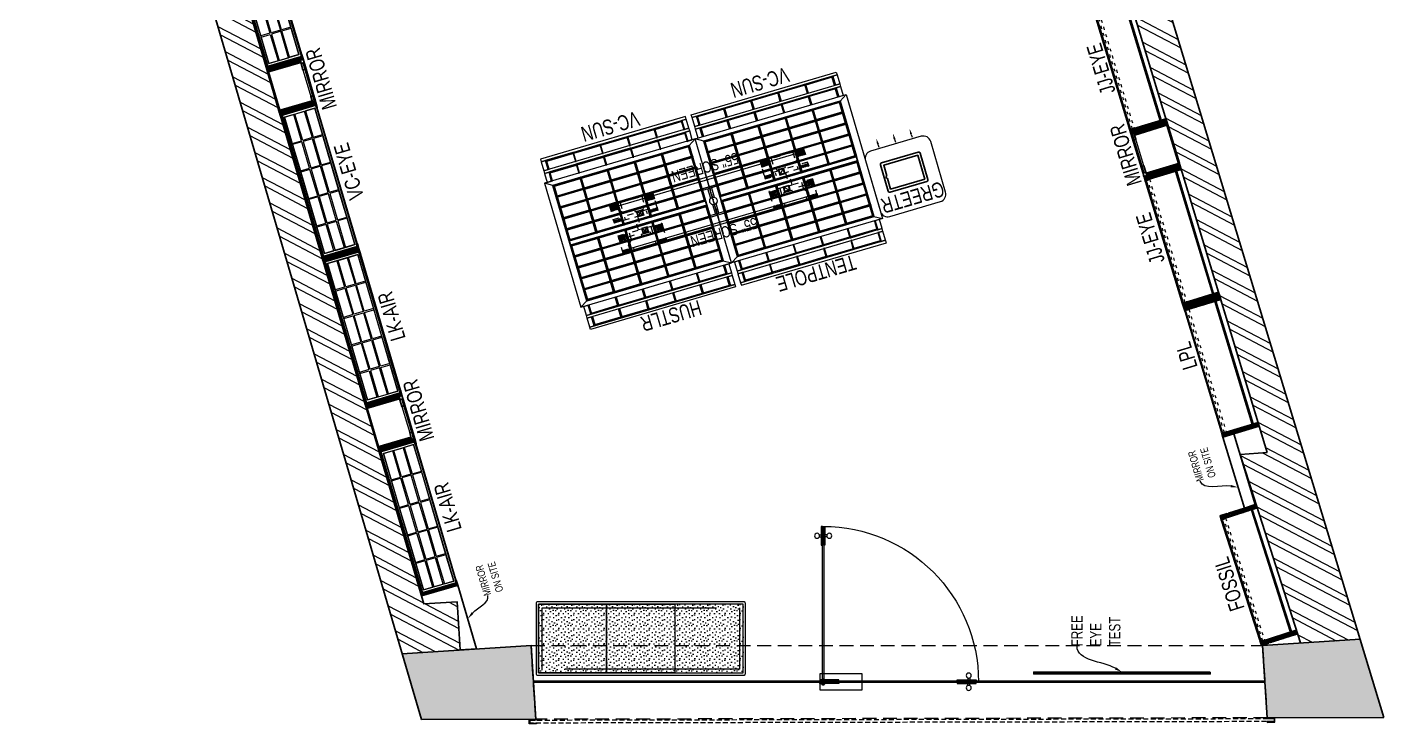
# Model space of a CAD drawing. Header units: feet. Extents: x 9017989 to 9027702, y -5945137 to -5930320.
# Drawn here: x 9018725 to 9027702, y -5943455 to -5938845 of the extents above; entities that cross this region are included whole.
import ezdxf
from ezdxf import colors
from ezdxf.entities.mleader import LeaderData, LeaderLine
from ezdxf.math import Vec2, Vec3

# ---------------------------------------------------------------- set-up
doc = ezdxf.new("R2010")
doc.units = ezdxf.units.FT
doc.header["$LTSCALE"] = 33
doc.header["$MEASUREMENT"] = 0
for name, pattern in [('a_p6_plan_L18$0$HIDDEN', [0.375, 0.25, -0.125]), ('ACAD_ISO03W100', [30, 12, -18]), ('DASHDOT2', [0.5, 0.25, -0.125, 0, -0.125]), ('HIDDEN2', [4.7625, 3.175, -1.5875]), ('HIDDENX2', [0.75, 0.5, -0.25])]:
    doc.linetypes.add(name, pattern=pattern)
for name, color, linetype, lineweight in [('A-Glazing', 4, 'Continuous', 20), ('A-shutter', 8, 'Continuous', 18), ('A-WALL HATCH', 251, 'Continuous', 0), ('beam', 90, 'Continuous', 9), ('column hatch', 5, 'Continuous', 0), ('Glazing', 141, 'Continuous', 15), ('LENS-DIM', 252, 'Continuous', 5), ('LENS-HATCH', 251, 'Continuous', 5), ('LENS-PARTITION', 21, 'Continuous', 25), ('LENS-TEXT', 31, 'Continuous', 5), ('LENS_DIMENSION', 193, 'Continuous', 0), ('LENS_TEXT', 31, 'Continuous', 5), ('LK-EQPMT', 3, 'Continuous', 18), ('LK-FF&E FLOOR', 1, 'Continuous', 9), ('LK-FF&E WALL', 1, 'Continuous', 9), ('LK-IT', 3, 'Continuous', 18), ('LN-ELEVATION-1', 81, 'Continuous', 25), ('LN-ELEVATION-2', 103, 'Continuous', 20), ('LN-ELEVATION-3', 125, 'Continuous', 18), ('LN-ELEVATION-4', 145, 'Continuous', 13), ('LN-ELEVATION-5', 167, 'Continuous', 5), ('LN-HATCH', 251, 'Continuous', 0), ('PLANO-TXT', 252, 'Continuous', 5), ('rolling shutter', 1, 'Continuous', 5)]:
    doc.layers.add(name, color=color, linetype=linetype, lineweight=lineweight)
doc.layers.add('A-WALL', color=1, linetype='Continuous')
doc.layers.add('column', color=10, linetype='Continuous')
doc.styles.add('LK TXT', font='GILC____.TTF', dxfattribs={"height": 100})
doc.styles.get("Standard").update_dxf_attribs({"font": 'GILC____.TTF'})
pattern_1 = [(45, (4208834.247, 1706614.74), (-4.4901280605, 4.4901280605), [])]
pattern_2 = [(45, (4209134.247, 1706614.74), (-4.4901280605, 4.4901280605), [])]
pattern_3 = [(45, (7858558.917, 3503823.203), (-4.4901280605, 4.4901280605), [])]

# ---------------------------------------------------------------- blocks, each defined once
blk = doc.blocks.new('*U44')
at = {"layer": 'A-shutter', "color": 5, "ltscale": 10}
for points in [[(41036890.6, -1561539.2), (41036890.6, -1561544.2), (41036845.6, -1561544.2), (41036845.6, -1561564.2), (41036890.6, -1561564.2), (41036890.6, -1561569.2), (41036840.6, -1561569.2), (41036840.6, -1561539.2)], [(41041724.6, -1561539.2), (41041724.6, -1561544.2), (41041769.6, -1561544.2), (41041769.6, -1561564.2), (41041724.6, -1561564.2), (41041724.6, -1561569.2), (41041774.6, -1561569.2), (41041774.6, -1561539.2)]]:
    blk.add_lwpolyline(points, close=True, dxfattribs=at)
at = {"layer": 'A-shutter', "color": 5, "linetype": 'HIDDENX2', "ltscale": 2}
blk.add_lwpolyline([(41036845.6, -1561544.2), (41036845.6, -1561564.2), (41041769.6, -1561564.2), (41041769.6, -1561544.2)], close=True, dxfattribs=at)
blk = doc.blocks.new('A$Ca1a97255')
at = {"layer": 'A-WALL HATCH'}
h = blk.add_hatch(dxfattribs=at)
h.set_pattern_fill('ANSI32', color=256, scale=333, angle=0.97157)
h.set_pattern_definition([(45.971575, (-3777818.6, 5465605.54), (-89.7845112, 86.7900177), []), (45.971575, (-3777759.75, 5465606.54), (-89.7845112, 86.7900177), [])])
h.paths.add_polyline_path([(-6000.2, -51.3), (-5948.2, 179.1), (-11748, 129.5), (-11708.4, 305.1), (-13018, 274.3), (-13105.2, -112.1)])
h.paths.add_polyline_path([(-6153.9, 5765), (-6102, 5995), (-11410.1, 5995), (-11494.5, 5620.8), (-11182.3, 5550.4), (-11133.9, 5765)])
h.paths.add_polyline_path([(-3545.8, 5727.9), (-3485.5, 5995), (-5134.4, 5995), (-5172.9, 5824.1)])
h.paths.add_polyline_path([(-1284.3, -11), (-1226.5, 245.2), (-5046.1, 298.7), (-5123.4, -43.8)])
h.paths.add_polyline_path([(-437, 427.5), (-187.1, 429.7), (-2437.3, 5598.8), (-2679.5, 5578.9)])
at = {"layer": 'column hatch'}
h = blk.add_hatch(color=251, dxfattribs=at)
h.dxf.hatch_style = 1
h.paths.add_polyline_path([(-2437.3, 5598.8), (-2609.8, 5995), (-3485.5, 5995), (-3596.4, 5503.5)])
h.paths.add_polyline_path([(-5223.5, 5599.7), (-5134.4, 5995), (-6102, 5995), (-6202.3, 5550.4)])
h.paths.add_polyline_path([(-11597.9, 5162.3), (-11410.1, 5995), (-11864.4, 5995), (-12075.9, 5270.1)])
h.paths.add_polyline_path([(-13105.2, -112.1), (-12963, 518.2), (-13431.3, 623.8), (-13647.3, -116.7)])
h.paths.add_polyline_path([(-5123.4, -43.8), (-5010.9, 454.8), (-5906.4, 364.5), (-6000.2, -51.3)])
h.paths.add_polyline_path([(0, 0), (-187.1, 429.7), (-1186.9, 420.8), (-1284.3, -11)])
at = {"layer": 'A-WALL'}
for p, q in [((-11864.4, 5995), (-2609.8, 5995)), ((-11182.3, 5550.4), (-11133.9, 5765)), ((-11133.9, 5765), (-6153.9, 5765)), ((-11494.5, 5620.8), (-11182.3, 5550.4)), ((-13018, 274.3), (-11708.4, 305.1)), ((-11708.4, 305.1), (-11748, 129.5)), ((-11748, 129.5), (-5948.2, 179.1)), ((-13647.3, -116.7), (0, 0))]:
    blk.add_line(p, q, dxfattribs=at)
at = {"layer": 'beam', "linetype": 'a_p6_plan_L18$0$HIDDEN', "lineweight": 5, "ltscale": 11}
blk.add_lwpolyline([(-11597.9, 5162.3), (-12963, 518.2), (-13431.3, 623.8), (-12075.9, 5270.1)], close=True, dxfattribs=at)
at = {"layer": 'column'}
for p, q in [((-11864.4, 5995), (-12075.9, 5270.1)), ((-11597.9, 5162.3), (-11410.1, 5995)), ((-11597.9, 5162.3), (-12075.9, 5270.1)), ((-12075.9, 5270.1), (-12075.9, 5270.1)), ((-13431.3, 623.8), (-13647.3, -116.7)), ((-13431.3, 623.8), (-12963, 518.2)), ((-12963, 518.2), (-13105.2, -112.1))]:
    blk.add_line(p, q, dxfattribs=at)
at = {"layer": 'rolling shutter', "color": 2, "xscale": -1, "rotation": 253.7372077344484}
blk.add_blockref('*U44', (-10006481.9, -39831570.9), dxfattribs=at)
blk = doc.blocks.new('Entrance Door')
at = {"layer": 'Glazing', "ltscale": 111}
blk.add_hatch(color=256, dxfattribs=at).paths.add_polyline_path([(18, -35), (18, -1235), (30, -1235), (30, -35)])
at = {"layer": 'Glazing'}
for p, q in [((30, -54), (18, -66)), ((1118, -31), (1118, -54)), ((1118, -89), (1118, -66)), ((1133, -31), (1133, -54)), ((1133, -89), (1133, -66))]:
    blk.add_line(p, q, dxfattribs=at)
at = {"layer": 'Glazing', "ltscale": 44}
for p, q in [((-5, -1156), (18, -1156)), ((-5, -1171), (18, -1171)), ((53, -1156), (30, -1156)), ((53, -1171), (30, -1171))]:
    blk.add_line(p, q, dxfattribs=at)
at = {"layer": 'Glazing'}
for points in [[(320, -120), (0, -120), (0, 0), (320, 0)], [(0, -54), (142, -54), (142, -47), (0, -47)], [(0, -66), (142, -66), (142, -74), (0, -74)], [(1181, -54), (1038, -54), (1038, -47), (1181, -47)], [(1181, -66), (1038, -66), (1038, -74), (1181, -74)]]:
    blk.add_lwpolyline(points, close=True, dxfattribs=at)
at = {"layer": 'Glazing', "ltscale": 222}
blk.add_lwpolyline([(-2, -66), (1199, -66), (1199, -54), (-2, -54)], close=True, dxfattribs=at)
at = {"layer": 'Glazing', "ltscale": 111}
blk.add_lwpolyline([(18, -35), (18, -1235), (30, -1235), (30, -35)], close=True, dxfattribs=at)
at = {"layer": 'Glazing', "ltscale": 44}
for points in [[(18, -1093), (18, -1235), (10, -1235), (10, -1093)], [(30, -1093), (30, -1235), (37, -1235), (37, -1093)]]:
    blk.add_lwpolyline(points, close=True, dxfattribs=at)
at = {"layer": 'Glazing'}
for centre, radius in [((1125, -14), 19), ((24, -59), 19.8), ((1125, -107), 19)]:
    blk.add_circle(centre, radius, dxfattribs=at)
at = {"layer": 'Glazing', "ltscale": 44}
for centre in [(-22, -1164), (70, -1164)]:
    blk.add_circle(centre, 19, dxfattribs=at)
at = {"layer": 'Glazing', "ltscale": 222}
blk.add_arc((24, -60), 1175, 270, 359.9996, dxfattribs=at)
blk = doc.blocks.new('MIRROR')
at = {"layer": 'LN-HATCH', "ltscale": 0.5}
h = blk.add_hatch(dxfattribs=at)
h.set_pattern_fill('ANSI31', color=256, scale=2)
h.set_pattern_definition([(45, (4060433.7416, 1708720.787), (-4.4901280605, 4.4901280605), [])])
h.paths.add_polyline_path([(212.9, 101.3), (230.9, 101.3), (230.9, -127.7), (212.9, -127.7)])
h.paths.add_polyline_path([(230.9, 95.3), (494.9, 95.3), (494.9, 101.3), (230.9, 101.3)])
h.paths.add_polyline_path([(512.9, 101.3), (494.9, 101.3), (494.9, -127.7), (512.9, -127.7)])
at = {"layer": 'Defpoints'}
blk.add_lwpolyline([(512.9, 101.3), (212.9, 101.3), (212.9, -148.7), (512.9, -148.7)], close=True, dxfattribs=at)
at = {"layer": 'LN-ELEVATION-1'}
for points in [[(212.9, 101.3), (230.9, 101.3), (230.9, -127.7), (212.9, -127.7)], [(230.9, 95.3), (494.9, 95.3), (494.9, 101.3), (230.9, 101.3)], [(512.9, 101.3), (494.9, 101.3), (494.9, -127.7), (512.9, -127.7)], [(259.9, -141.7), (259.9, -127.7), (214.9, -127.7), (214.9, -148.7), (223.9, -148.7), (223.9, -147.2), (216.4, -147.2), (216.4, -141.7)], [(442.9, -141.7), (442.9, -127.7), (487.9, -127.7), (487.9, -148.7), (478.9, -148.7), (478.9, -147.2), (486.4, -147.2), (486.4, -141.7)], [(504.9, -148.7), (504.9, -147.2), (509.4, -147.2), (509.4, -129.2), (487.9, -129.2), (487.9, -127.7), (510.9, -127.7), (510.9, -148.7)]]:
    blk.add_lwpolyline(points, close=True, dxfattribs=at)
at = {"layer": 'LN-ELEVATION-2', "color": 4, "lineweight": 0}
blk.add_lwpolyline([(216.4, -141.7), (486.4, -141.7), (486.4, -147.2), (216.4, -147.2)], close=True, dxfattribs=at)
at = {"layer": 'LN-ELEVATION-2'}
blk.add_lwpolyline([(259.9, -141.7), (442.9, -141.7), (442.9, -127.7), (259.9, -127.7)], close=True, dxfattribs=at)
at = {"layer": 'LN-ELEVATION-4', "ltscale": 0.5}
blk.add_line((478.9, -148.7), (223.9, -148.7), dxfattribs=at)
blk = doc.blocks.new('JJ SH 900')
at = {"layer": 'LN-HATCH', "ltscale": 0.5}
h = blk.add_hatch(dxfattribs=at)
h.set_pattern_fill('ANSI31', color=256, scale=50)
h.paths.add_polyline_path([(-911.8, 0), (-911.8, -190), (-905.8, -190), (-905.8, -200), (-911.8, -200), (-911.8, -244), (-886.8, -244), (-886.8, 0)])
h = blk.add_hatch(dxfattribs=at)
h.set_pattern_fill('ANSI31', color=256, scale=2)
h.set_pattern_definition(pattern_1)
h.paths.add_polyline_path([(-11.8, 0), (-11.8, -190), (-17.8, -190), (-17.8, -200), (-11.8, -200), (-11.8, -244), (-36.8, -244), (-36.8, 0)])
h = blk.add_hatch(dxfattribs=at)
h.set_pattern_fill('ANSI31', color=256, scale=2)
h.set_pattern_definition(pattern_2)
h.paths.add_polyline_path([(-36.8, -40), (-886.8, -40), (-886.8, -34), (-36.8, -34)])
h = blk.add_hatch(dxfattribs=at)
h.set_pattern_fill('ANSI31', color=256, scale=2)
h.set_pattern_definition(pattern_2)
h.paths.add_polyline_path([(-876.8, -244), (-876.8, -250), (-911.8, -250), (-911.8, -244)])
h = blk.add_hatch(dxfattribs=at)
h.set_pattern_fill('ANSI31', color=256, scale=2)
h.set_pattern_definition(pattern_1)
h.paths.add_polyline_path([(-46.8, -244), (-46.8, -250), (-11.8, -250), (-11.8, -244)])
at = {"layer": 'LN-ELEVATION-1', "ltscale": 0.5}
for points in [[(-911.8, 0), (-911.8, -190), (-905.8, -190), (-905.8, -200), (-911.8, -200), (-911.8, -244), (-886.8, -244), (-886.8, 0)], [(-11.8, 0), (-11.8, -190), (-17.8, -190), (-17.8, -200), (-11.8, -200), (-11.8, -244), (-36.8, -244), (-36.8, 0)], [(-36.8, -40), (-886.8, -40), (-886.8, -34), (-36.8, -34)], [(-876.8, -244), (-876.8, -250), (-911.8, -250), (-911.8, -244)], [(-46.8, -244), (-46.8, -250), (-11.8, -250), (-11.8, -244)]]:
    blk.add_lwpolyline(points, close=True, dxfattribs=at)
at = {"layer": 'LN-ELEVATION-3', "ltscale": 0.5}
for p, q in [((-886.8, 0), (-36.8, 0)), ((-876.8, -244), (-46.8, -244)), ((-46.8, -250), (-876.8, -250))]:
    blk.add_line(p, q, dxfattribs=at)
at = {"layer": 'LN-ELEVATION-4', "linetype": 'ACAD_ISO03W100', "ltscale": 0.05}
blk.add_lwpolyline([(-886.8, -220), (-36.8, -220), (-36.8, -232), (-886.8, -232)], close=True, dxfattribs=at)
blk = doc.blocks.new('VC HD 1010')
at = {"layer": 'LN-HATCH', "ltscale": 0.5}
h = blk.add_hatch(dxfattribs=at)
h.set_pattern_fill('ANSI31', color=256, scale=2)
h.set_pattern_definition([(45, (3761554.586, 1795022.936), (-4.490128061, 4.490128061), [])])
h.paths.add_polyline_path([(-505.2, 24), (-505.2, -166), (-499.2, -166), (-499.2, -176), (-505.2, -176), (-505.2, -220), (-487.2, -220), (-487.2, 24)])
h = blk.add_hatch(dxfattribs=at)
h.set_pattern_fill('ANSI31', color=256, scale=2)
h.set_pattern_definition(pattern_3)
h.paths.add_polyline_path([(504.8, 24), (504.8, -166), (498.8, -166), (498.8, -176), (504.8, -176), (504.8, -220), (486.8, -220), (486.8, 24)])
h = blk.add_hatch(dxfattribs=at)
h.set_pattern_fill('ANSI31', color=256, scale=2)
h.set_pattern_definition([(45, (7858741.917, 3503823.203), (-4.4901280605, 4.4901280605), [])])
h.paths.add_polyline_path([(-470.2, -220), (-470.2, -226), (-505.2, -226), (-505.2, -220)])
h = blk.add_hatch(dxfattribs=at)
h.set_pattern_fill('ANSI31', color=256, scale=2)
h.set_pattern_definition(pattern_3)
h.paths.add_polyline_path([(476.8, -220), (476.8, -226), (511.8, -226), (511.8, -220)])
at = {"layer": 'LN-ELEVATION-1', "ltscale": 0.5}
for points in [[(-505.2, 24), (-505.2, -166), (-499.2, -166), (-499.2, -176), (-505.2, -176), (-505.2, -220), (-487.2, -220), (-487.2, 24)], [(486.8, 12), (-487.2, 12), (-487.2, 18), (486.8, 18)], [(504.8, 24), (504.8, -166), (498.8, -166), (498.8, -176), (504.8, -176), (504.8, -220), (486.8, -220), (486.8, 24)], [(-470.2, -220), (-470.2, -226), (-505.2, -226), (-505.2, -220)], [(469.8, -220), (469.8, -226), (504.8, -226), (504.8, -220)]]:
    blk.add_lwpolyline(points, close=True, dxfattribs=at)
at = {"layer": 'LN-ELEVATION-2', "ltscale": 0.5}
blk.add_lwpolyline([(470.2, 0), (-470.2, 0), (-470.2, -208), (470.2, -208)], close=True, dxfattribs=at)
at = {"layer": 'LN-ELEVATION-3', "ltscale": 0.5}
for p, q in [((-487.2, 24), (486.8, 24)), ((-470.2, -220), (469.8, -220)), ((469.8, -226), (-470.2, -226))]:
    blk.add_line(p, q, dxfattribs=at)
for points in [[(-470.2, 0), (-288.5, 0), (-288.5, -64), (-470.2, -64)], [(-280.5, 0), (-98.8, 0), (-98.8, -64), (-280.5, -64)], [(-90.8, 0), (90.8, 0), (90.8, -64), (-90.8, -64)], [(98.8, 0), (280.5, 0), (280.5, -64), (98.8, -64)], [(288.5, 0), (470.2, 0), (470.2, -64), (288.5, -64)], [(-470.2, -136), (-288.5, -136), (-288.5, -72), (-470.2, -72)], [(-280.5, -72), (-98.8, -72), (-98.8, -136), (-280.5, -136)], [(-90.8, -72), (90.8, -72), (90.8, -136), (-90.8, -136)], [(98.8, -72), (280.5, -72), (280.5, -136), (98.8, -136)], [(288.5, -72), (470.2, -72), (470.2, -136), (288.5, -136)], [(-470.2, -144), (-288.5, -144), (-288.5, -208), (-470.2, -208)], [(-280.5, -144), (-98.8, -144), (-98.8, -208), (-280.5, -208)], [(-90.8, -144), (90.8, -144), (90.8, -208), (-90.8, -208)], [(98.8, -144), (280.5, -144), (280.5, -208), (98.8, -208)], [(288.5, -144), (470.2, -144), (470.2, -208), (288.5, -208)]]:
    blk.add_lwpolyline(points, close=True, dxfattribs=at)
blk = doc.blocks.new('ffgd')
at = {"layer": 'LN-ELEVATION-4', "linetype": 'ACAD_ISO03W100', "ltscale": 0.1}
blk.add_lwpolyline([(0, 47.3), (0, -41.5), (-20, -41.5), (-20, 47.3)], close=True, dxfattribs=at)
at = {"layer": 'LN-ELEVATION-5', "linetype": 'ACAD_ISO03W100', "ltscale": 0.1}
for p, q in [((-159.9, 165.7), (-159.9, 47.3)), ((-159.7, 165.7), (-159.7, 47.3)), ((-159.4, 165.7), (-159.4, 47.3)), ((-159, 165.7), (-159, 47.3)), ((-158.5, 165.7), (-158.5, 47.3)), ((-157.9, 165.7), (-157.9, 47.3)), ((-157.1, 165.7), (-157.1, 47.3)), ((-156.1, 165.7), (-156.1, 47.3)), ((-154.1, 165.7), (-154.1, 47.3)), ((-151.1, 165.7), (-151.1, 47.3)), ((-146.1, 165.7), (-146.1, 47.3)), ((-141.1, 165.7), (-141.1, 47.3)), ((-135.1, 165.7), (-135.1, 47.3)), ((-128.1, 165.7), (-128.1, 47.3)), ((-120.1, 165.7), (-120.1, 47.3)), ((-111.1, 165.7), (-111.1, 47.3)), ((-102.1, 165.7), (-102.1, 47.3)), ((-85, 165.7), (-85, 47.3)), ((65, 165.7), (65, 47.3)), ((82.1, 165.7), (82.1, 47.3)), ((91.1, 165.7), (91.1, 47.3)), ((100.1, 165.7), (100.1, 47.3)), ((108.1, 165.7), (108.1, 47.3)), ((115.1, 165.7), (115.1, 47.3)), ((121.1, 165.7), (121.1, 47.3)), ((126.1, 165.7), (126.1, 47.3)), ((131.1, 165.7), (131.1, 47.3)), ((134.1, 165.7), (134.1, 47.3)), ((136.1, 165.7), (136.1, 47.3)), ((137.1, 165.7), (137.1, 47.3)), ((137.9, 165.7), (137.9, 47.3)), ((138.5, 165.7), (138.5, 47.3)), ((139, 165.7), (139, 47.3)), ((139.4, 165.7), (139.4, 47.3)), ((139.7, 165.7), (139.7, 47.3)), ((139.9, 165.7), (139.9, 47.3)), ((-159.9, -41.5), (-159.9, -159.9)), ((-159.7, -41.5), (-159.7, -159.9)), ((-159.4, -41.5), (-159.4, -159.9)), ((-159, -41.5), (-159, -159.9)), ((-158.5, -41.5), (-158.5, -159.9)), ((-157.9, -41.5), (-157.9, -159.9)), ((-157.1, -41.5), (-157.1, -159.9)), ((-156.1, -41.5), (-156.1, -159.9)), ((-154.1, -41.5), (-154.1, -159.9)), ((-151.1, -41.5), (-151.1, -159.9)), ((-146.1, -41.5), (-146.1, -159.9)), ((-141.1, -41.5), (-141.1, -159.9)), ((-135.1, -41.5), (-135.1, -159.9)), ((-128.1, -41.5), (-128.1, -159.9)), ((-120.1, -41.5), (-120.1, -159.9)), ((-111.1, -41.5), (-111.1, -159.9)), ((-102.1, -41.5), (-102.1, -159.9)), ((-85, -41.5), (-85, -159.9)), ((65, -41.5), (65, -159.9)), ((82.1, -41.5), (82.1, -159.9)), ((91.1, -41.5), (91.1, -159.9)), ((100.1, -41.5), (100.1, -159.9)), ((108.1, -41.5), (108.1, -159.9)), ((115.1, -41.5), (115.1, -159.9)), ((121.1, -41.5), (121.1, -159.9)), ((126.1, -41.5), (126.1, -159.9)), ((131.1, -41.5), (131.1, -159.9)), ((134.1, -41.5), (134.1, -159.9)), ((136.1, -41.5), (136.1, -159.9)), ((137.1, -41.5), (137.1, -159.9)), ((137.9, -41.5), (137.9, -159.9)), ((138.5, -41.5), (138.5, -159.9)), ((139, -41.5), (139, -159.9)), ((139.4, -41.5), (139.4, -159.9)), ((139.7, -41.5), (139.7, -159.9)), ((139.9, -41.5), (139.9, -159.9))]:
    blk.add_line(p, q, dxfattribs=at)
for points in [[(140, 73), (140, 165.7), (-160, 165.7), (-160, 73)], [(140, -67.1), (140, -159.9), (-160, -159.9), (-160, -67.1)]]:
    blk.add_lwpolyline(points, dxfattribs=at)
for points in [[(140, 73), (140, 47.3), (-160, 47.3), (-160, 73)], [(140, -41.5), (140, -67.1), (-160, -67.1), (-160, -41.5)]]:
    blk.add_lwpolyline(points, close=True, dxfattribs=at)
blk = doc.blocks.new('EURO 1040 x 1175')
at = {"layer": 'LN-ELEVATION-1'}
for points in [[(-470, -327.4), (470, -327.4), (470, 467.6), (-470, 467.6)], [(-470, 85.1), (470, 85.1), (470, 467.6), (-470, 467.6)], [(-283.2, 85.1), (-277.2, 85.1), (-277.2, 467.6), (-283.2, 467.6)], [(-96.4, 85.1), (-90.4, 85.1), (-90.4, 467.6), (-96.4, 467.6)], [(90.4, 85.1), (96.4, 85.1), (96.4, 467.6), (90.4, 467.6)], [(277.2, 85.1), (283.2, 85.1), (283.2, 467.6), (277.2, 467.6)], [(-470, 386.6), (-283.2, 386.6), (-283.2, 392.6), (-470, 392.6)], [(-277.2, 386.6), (-96.4, 386.6), (-96.4, 392.6), (-277.2, 392.6)], [(-90.4, 386.6), (90.4, 386.6), (90.4, 392.6), (-90.4, 392.6)], [(96.4, 386.6), (277.2, 386.6), (277.2, 392.6), (96.4, 392.6)], [(283.2, 386.6), (470, 386.6), (470, 392.6), (283.2, 392.6)], [(-470, 311.2), (-283.2, 311.2), (-283.2, 317.2), (-470, 317.2)], [(-277.2, 311.2), (-96.4, 311.2), (-96.4, 317.2), (-277.2, 317.2)], [(-90.4, 311.2), (90.4, 311.2), (90.4, 317.2), (-90.4, 317.2)], [(96.4, 311.2), (277.2, 311.2), (277.2, 317.2), (96.4, 317.2)], [(283.2, 311.2), (470, 311.2), (470, 317.2), (283.2, 317.2)], [(-470, 235.8), (-283.2, 235.8), (-283.2, 241.8), (-470, 241.8)], [(-277.2, 235.8), (-96.4, 235.8), (-96.4, 241.8), (-277.2, 241.8)], [(-90.4, 235.8), (90.4, 235.8), (90.4, 241.8), (-90.4, 241.8)], [(96.4, 235.8), (277.2, 235.8), (277.2, 241.8), (96.4, 241.8)], [(283.2, 235.8), (470, 235.8), (470, 241.8), (283.2, 241.8)], [(-470, 160.4), (-283.2, 160.4), (-283.2, 166.4), (-470, 166.4)], [(-277.2, 160.4), (-96.4, 160.4), (-96.4, 166.4), (-277.2, 166.4)], [(-90.4, 160.4), (90.4, 160.4), (90.4, 166.4), (-90.4, 166.4)], [(96.4, 160.4), (277.2, 160.4), (277.2, 166.4), (96.4, 166.4)], [(283.2, 160.4), (470, 160.4), (470, 166.4), (283.2, 166.4)], [(-470, 85.1), (470, 85.1), (470, 55.1), (-470, 55.1)], [(-470, 55.1), (470, 55.1), (470, -327.4), (-470, -327.4)], [(-283.2, 55.1), (-277.2, 55.1), (-277.2, -327.4), (-283.2, -327.4)], [(-96.4, 55.1), (-90.4, 55.1), (-90.4, -327.4), (-96.4, -327.4)], [(90.4, 55.1), (96.4, 55.1), (96.4, -327.4), (90.4, -327.4)], [(277.2, 55.1), (283.2, 55.1), (283.2, -327.4), (277.2, -327.4)], [(-470, -20.3), (-283.2, -20.3), (-283.2, -26.3), (-470, -26.3)], [(-277.2, -20.3), (-96.4, -20.3), (-96.4, -26.3), (-277.2, -26.3)], [(-90.4, -20.3), (90.4, -20.3), (90.4, -26.3), (-90.4, -26.3)], [(96.4, -20.3), (277.2, -20.3), (277.2, -26.3), (96.4, -26.3)], [(283.2, -20.3), (470, -20.3), (470, -26.3), (283.2, -26.3)], [(-470, -95.7), (-283.2, -95.7), (-283.2, -101.7), (-470, -101.7)], [(-470, -171.1), (-283.2, -171.1), (-283.2, -177.1), (-470, -177.1)], [(-277.2, -95.7), (-96.4, -95.7), (-96.4, -101.7), (-277.2, -101.7)], [(-277.2, -171.1), (-96.4, -171.1), (-96.4, -177.1), (-277.2, -177.1)], [(-90.4, -95.7), (90.4, -95.7), (90.4, -101.7), (-90.4, -101.7)], [(-90.4, -171.1), (90.4, -171.1), (90.4, -177.1), (-90.4, -177.1)], [(96.4, -95.7), (277.2, -95.7), (277.2, -101.7), (96.4, -101.7)], [(96.4, -171.1), (277.2, -171.1), (277.2, -177.1), (96.4, -177.1)], [(283.2, -95.7), (470, -95.7), (470, -101.7), (283.2, -101.7)], [(283.2, -171.1), (470, -171.1), (470, -177.1), (283.2, -177.1)], [(-470, -246.4), (-283.2, -246.4), (-283.2, -252.4), (-470, -252.4)], [(-277.2, -246.4), (-96.4, -246.4), (-96.4, -252.4), (-277.2, -252.4)], [(-90.4, -246.4), (90.4, -246.4), (90.4, -252.4), (-90.4, -252.4)], [(96.4, -246.4), (277.2, -246.4), (277.2, -252.4), (96.4, -252.4)], [(283.2, -246.4), (470, -246.4), (470, -252.4), (283.2, -252.4)]]:
    blk.add_lwpolyline(points, close=True, dxfattribs=at)
for points in [[(-283.2, 461.6), (-464, 461.6), (-464, 317.2)], [(-96.4, 461.6), (-277.2, 461.6)], [(90.4, 461.6), (-90.4, 461.6)], [(277.2, 461.6), (96.4, 461.6)], [(464, 317.2), (464, 461.6), (283.2, 461.6)], [(-464, 311.2), (-464, 241.8)], [(464, 241.8), (464, 311.2)], [(-464, 235.8), (-464, 166.4)], [(464, 166.4), (464, 235.8)], [(-464, 160.4), (-464, 91.1), (-283.2, 91.1)], [(-277.2, 91.1), (-96.4, 91.1)], [(-90.4, 91.1), (90.4, 91.1)], [(96.4, 91.1), (277.2, 91.1)], [(283.2, 91.1), (464, 91.1), (464, 160.4)], [(-464, -20.3), (-464, 49.1), (-283.2, 49.1)], [(-277.2, 49.1), (-96.4, 49.1)], [(-90.4, 49.1), (90.4, 49.1)], [(96.4, 49.1), (277.2, 49.1)], [(283.2, 49.1), (464, 49.1), (464, -20.3)], [(-464, -95.7), (-464, -26.3)], [(464, -26.3), (464, -95.7)], [(-464, -171.1), (-464, -101.7)], [(-283.2, -321.4), (-464, -321.4), (-464, -177.1)], [(464, -177.1), (464, -321.4), (283.2, -321.4)], [(464, -101.7), (464, -171.1)], [(-96.4, -321.4), (-277.2, -321.4)], [(90.4, -321.4), (-90.4, -321.4)], [(277.2, -321.4), (96.4, -321.4)]]:
    blk.add_lwpolyline(points, dxfattribs=at)
at = {"layer": 'LN-ELEVATION-2'}
blk.add_lwpolyline([(-520, -357.4), (520, -357.4), (520, 497.6), (-520, 497.6)], close=True, dxfattribs=at)
for points in [[(-470, 467.6), (-520, 497.6)], [(470, 467.6), (520, 497.6)], [(-470, -327.4), (-520, -357.4)], [(470, -327.4), (520, -357.4)]]:
    blk.add_lwpolyline(points, dxfattribs=at)
at = {"layer": 'LN-ELEVATION-3'}
for points in [[(-500, 559.6), (500, 559.6), (500, 577.6), (-500, 577.6)], [(-500, 497.6), (-470, 497.6), (-470, 559.6), (-500, 559.6)], [(470, 497.6), (500, 497.6), (500, 559.6), (470, 559.6)], [(-500, -357.4), (-470, -357.4), (-470, -419.4), (-500, -419.4)], [(470, -357.4), (500, -357.4), (500, -419.4), (470, -419.4)], [(-500, -419.4), (500, -419.4), (500, -437.4), (-500, -437.4)]]:
    blk.add_lwpolyline(points, close=True, dxfattribs=at)
at = {"layer": 'LN-ELEVATION-4'}
for points in [[(-500, 639.6), (500, 639.6), (500, 657.6), (-500, 657.6)], [(-500, 577.6), (-470, 577.6), (-470, 639.6), (-500, 639.6)], [(470, 577.6), (500, 577.6), (500, 639.6), (470, 639.6)], [(-470, 497.6), (-464, 497.6), (-464, 559.6), (-470, 559.6)], [(-464, 553.6), (-283.2, 553.6), (-283.2, 559.6), (-464, 559.6)], [(-283.2, 497.6), (-277.2, 497.6), (-277.2, 559.6), (-283.2, 559.6)], [(-277.2, 553.6), (-96.4, 553.6), (-96.4, 559.6), (-277.2, 559.6)], [(-96.4, 497.6), (-90.4, 497.6), (-90.4, 559.6), (-96.4, 559.6)], [(-90.4, 553.6), (90.4, 553.6), (90.4, 559.6), (-90.4, 559.6)], [(90.4, 497.6), (96.4, 497.6), (96.4, 559.6), (90.4, 559.6)], [(96.4, 553.6), (277.2, 553.6), (277.2, 559.6), (96.4, 559.6)], [(277.2, 497.6), (283.2, 497.6), (283.2, 559.6), (277.2, 559.6)], [(283.2, 553.6), (464, 553.6), (464, 559.6), (283.2, 559.6)], [(464, 497.6), (470, 497.6), (470, 559.6), (464, 559.6)], [(-470, -357.4), (-464, -357.4), (-464, -419.4), (-470, -419.4)], [(-283.2, -357.4), (-277.2, -357.4), (-277.2, -419.4), (-283.2, -419.4)], [(-96.4, -357.4), (-90.4, -357.4), (-90.4, -419.4), (-96.4, -419.4)], [(90.4, -357.4), (96.4, -357.4), (96.4, -419.4), (90.4, -419.4)], [(277.2, -357.4), (283.2, -357.4), (283.2, -419.4), (277.2, -419.4)], [(464, -357.4), (470, -357.4), (470, -419.4), (464, -419.4)], [(-500, -437.4), (-470, -437.4), (-470, -499.4), (-500, -499.4)], [(-464, -413.4), (-283.2, -413.4), (-283.2, -419.4), (-464, -419.4)], [(-277.2, -413.4), (-96.4, -413.4), (-96.4, -419.4), (-277.2, -419.4)], [(-90.4, -413.4), (90.4, -413.4), (90.4, -419.4), (-90.4, -419.4)], [(96.4, -413.4), (277.2, -413.4), (277.2, -419.4), (96.4, -419.4)], [(283.2, -413.4), (464, -413.4), (464, -419.4), (283.2, -419.4)], [(470, -437.4), (500, -437.4), (500, -499.4), (470, -499.4)], [(-500, -499.4), (500, -499.4), (500, -517.4), (-500, -517.4)]]:
    blk.add_lwpolyline(points, close=True, dxfattribs=at)
at = {"layer": 'LN-ELEVATION-5'}
for points in [[(-470, 577.6), (-464, 577.6), (-464, 639.6), (-470, 639.6)], [(-464, 633.6), (-283.2, 633.6), (-283.2, 639.6), (-464, 639.6)], [(-283.2, 577.6), (-277.2, 577.6), (-277.2, 639.6), (-283.2, 639.6)], [(-277.2, 633.6), (-96.4, 633.6), (-96.4, 639.6), (-277.2, 639.6)], [(-96.4, 577.6), (-90.4, 577.6), (-90.4, 639.6), (-96.4, 639.6)], [(-90.4, 633.6), (90.4, 633.6), (90.4, 639.6), (-90.4, 639.6)], [(90.4, 577.6), (96.4, 577.6), (96.4, 639.6), (90.4, 639.6)], [(96.4, 633.6), (277.2, 633.6), (277.2, 639.6), (96.4, 639.6)], [(277.2, 577.6), (283.2, 577.6), (283.2, 639.6), (277.2, 639.6)], [(283.2, 633.6), (464, 633.6), (464, 639.6), (283.2, 639.6)], [(464, 577.6), (470, 577.6), (470, 639.6), (464, 639.6)], [(-470, -437.4), (-464, -437.4), (-464, -499.4), (-470, -499.4)], [(-283.2, -437.4), (-277.2, -437.4), (-277.2, -499.4), (-283.2, -499.4)], [(-96.4, -437.4), (-90.4, -437.4), (-90.4, -499.4), (-96.4, -499.4)], [(90.4, -437.4), (96.4, -437.4), (96.4, -499.4), (90.4, -499.4)], [(277.2, -437.4), (283.2, -437.4), (283.2, -499.4), (277.2, -499.4)], [(464, -437.4), (470, -437.4), (470, -499.4), (464, -499.4)], [(-464, -493.4), (-283.2, -493.4), (-283.2, -499.4), (-464, -499.4)], [(-277.2, -493.4), (-96.4, -493.4), (-96.4, -499.4), (-277.2, -499.4)], [(-90.4, -493.4), (90.4, -493.4), (90.4, -499.4), (-90.4, -499.4)], [(96.4, -493.4), (277.2, -493.4), (277.2, -499.4), (96.4, -499.4)], [(283.2, -493.4), (464, -493.4), (464, -499.4), (283.2, -499.4)]]:
    blk.add_lwpolyline(points, close=True, dxfattribs=at)
at = {"layer": 'LENS-DIM'}
blk.add_blockref('ffgd', (10, 67.1), dxfattribs=at)
blk = doc.blocks.new('GREETR 450x450')
at = {"layer": 'LN-ELEVATION-1', "linetype": 'ByBlock', "lineweight": -2}
for p, q in [((481.3, 339.7), (461, 339.7)), ((481.3, 225), (461, 225)), ((481.3, 110.3), (461, 110.3))]:
    blk.add_line(p, q, dxfattribs=at)
at = {"layer": 'LN-ELEVATION-1'}
for points in [[(355.5, 98.3), (355.5, 352.3, 0.414214), (345.5, 362.3), (163.5, 362.3, 0.414214), (153.5, 352.3), (153.5, 98.3, 0.414214), (163.5, 88.3), (345.5, 88.3, 0.414214)], [(264, 342.8), (336.5, 342.8), (336.5, 107.8), (172.5, 107.8), (172.5, 342.8), (245, 342.8, 0.327538), (246.9, 344.2, -0.733799), (262.1, 344.2, 0.327538)]]:
    blk.add_lwpolyline(points, format="xyb", close=True, dxfattribs=at)
at = {"layer": 'LN-ELEVATION-1', "linetype": 'ByBlock', "lineweight": -2}
for points in [[(481.3, 346.4), (481.3, 333.1), (521.3, 339.7)], [(481.3, 231.7), (481.3, 218.3), (521.3, 225)], [(481.3, 116.9), (481.3, 103.6), (521.3, 110.3)]]:
    blk.add_solid(points, dxfattribs=at)
at = {"layer": 'LN-ELEVATION-2'}
blk.add_lwpolyline([(50, 0), (400, 0, 0.414214), (450, 50), (450, 400, 0.414214), (400, 450), (50, 450, 0.414214), (0, 400), (0, 50, 0.414214)], format="xyb", close=True, dxfattribs=at)
at = {"layer": 'LENS-TEXT', "color": 0, "linetype": 'Continuous', "ltscale": 3, "insert": (78.9, 218.7), "char_height": 100, "attachment_point": 5, "rotation": 90, "style": 'LK TXT'}
blk.add_mtext_dynamic_manual_height_columns('GREETR', width=353.056, gutter_width=0.5, heights=[0], dxfattribs=at)
blk = doc.blocks.new('3 seater Bench 1385')
at = {"layer": 'LENS-HATCH', "lineweight": 0}
h = blk.add_hatch(dxfattribs=at)
h.set_pattern_fill('STIP1', color=177, scale=100, angle=270, pattern_type=2)
h.set_pattern_definition([(270, (6617025.25, -170439.11), (100, -2e-13), [0, -100]), (270, (6617009.25, -170451.11), (100, -2e-13), [0, -100]), (270, (6616985.25, -170446.11), (100, -2e-13), [0, -100]), (270, (6616962.25, -170481.11), (100, -2e-13), [0, -100]), (270, (6616998.25, -170478.11), (100, -2e-13), [0, -100]), (270, (6617022.25, -170505.11), (100, -2e-13), [0, -100]), (270, (6617029.25, -170470.11), (100, -2e-13), [0, -100]), (270, (6616988.25, -170512.11), (100, -2e-13), [0, -100]), (270, (6616956.25, -170507.11), (100, -2e-13), [0, -100]), (270, (6616941.25, -170433.11), (100, -2e-13), [0, -100]), (270, (6616961.25, -170451.11), (100, -2e-13), [0, -100]), (270, (6616942.25, -170465.11), (100, -2e-13), [0, -100]), (270, (6617006.25, -170526.11), (100, -2e-13), [0, -100]), (270, (6616981.25, -170494.11), (100, -2e-13), [0, -100]), (270, (6617014.25, -170486.11), (100, -2e-13), [0, -100]), (270, (6617005.25, -170503.11), (100, -2e-13), [0, -100]), (270, (6616978.25, -170467.11), (100, -2e-13), [0, -100]), (270, (6617032.25, -170495.11), (100, -2e-13), [0, -100]), (270, (6616973.25, -170526.11), (100, -2e-13), [0, -100]), (270, (6616943.25, -170523.11), (100, -2e-13), [0, -100])])
h.paths.add_polyline_path([(677.5, 227.5), (225.8, 227.5), (225.8, -227.5), (677.5, -227.5)])
h.paths.add_polyline_path([(-225.8, 227.5), (225.8, 227.5), (225.8, -227.5), (-225.8, -227.5)])
h.paths.add_polyline_path([(-677.5, 227.5), (-225.8, 227.5), (-225.8, -227.5), (-677.5, -227.5)])
at = {"layer": 'LN-ELEVATION-2', "ltscale": 0.5}
for points in [[(-677.5, 227.5), (-225.8, 227.5), (-225.8, -227.5), (-677.5, -227.5)], [(-225.8, 227.5), (225.8, 227.5), (225.8, -227.5), (-225.8, -227.5)], [(677.5, 227.5), (225.8, 227.5), (225.8, -227.5), (677.5, -227.5)]]:
    blk.add_lwpolyline(points, close=True, dxfattribs=at)
at = {"layer": 'LN-ELEVATION-5', "ltscale": 0.5}
blk.add_lwpolyline([(682.5, 242.5), (-682.5, 242.5, 0.414214), (-692.5, 232.5), (-692.5, -232.5, 0.414214), (-682.5, -242.5), (682.5, -242.5, 0.414214), (692.5, -232.5), (692.5, 232.5, 0.414214)], format="xyb", close=True, dxfattribs=at)
blk.add_lwpolyline([(677.5, 227.5), (-677.5, 227.5), (-677.5, -227.5), (677.5, -227.5)], close=True, dxfattribs=at)
at = {"layer": 'LN-ELEVATION-5', "linetype": 'HIDDEN2', "ltscale": 11}
blk.add_lwpolyline([(-652.5, 202.5), (652.5, 202.5), (652.5, -202.5), (-652.5, -202.5)], close=True, dxfattribs=at)
blk = doc.blocks.new('55INCH')
at = {"layer": 'LK-EQPMT', "ltscale": 12}
for p, q in [((2111558.8, 1135690.5), (2111583.2, 1135690.5)), ((2111583.2, 1135690.5), (2111607.7, 1135666)), ((2111607.7, 1134473.9), (2111607.7, 1135666)), ((2111607.7, 1135587.9), (2111627.2, 1135587.9)), ((2111627.2, 1135529.3), (2111607.7, 1135529.3)), ((2111627.2, 1135587.9), (2111627.2, 1135529.3)), ((2111627.2, 1134610.6), (2111607.7, 1134610.6)), ((2111607.7, 1134552), (2111627.2, 1134552)), ((2111627.2, 1134610.6), (2111627.2, 1134552)), ((2111558.8, 1134449.5), (2111583.2, 1134449.5)), ((2111583.2, 1134449.5), (2111607.7, 1134473.9))]:
    blk.add_line(p, q, dxfattribs=at)
at = {"layer": 'LK-EQPMT'}
for p, q in [((2111661.6, 1135543.3), (2111631, 1135573.9)), ((2111661.6, 1135573.9), (2111631, 1135543.3)), ((2111661.6, 1134597.1), (2111631, 1134566.5))]:
    blk.add_line(p, q, dxfattribs=at)
at = {"layer": 'LK-EQPMT', "ltscale": 12}
blk.add_lwpolyline([(2111542.6, 1135690.5), (2111558.8, 1135690.5), (2111558.8, 1134449.5), (2111542.6, 1134449.5)], close=True, dxfattribs=at)
at = {"layer": 'LK-EQPMT'}
for points in [[(2111627.2, 1135577.7), (2111627.2, 1135539.5), (2111665.4, 1135539.5), (2111665.4, 1135577.7)], [(2111631, 1135573.9), (2111631, 1135543.3), (2111661.6, 1135543.3), (2111661.6, 1135573.9)], [(2111627.2, 1134562.7), (2111627.2, 1134600.9), (2111665.4, 1134600.9), (2111665.4, 1134562.7)], [(2111631, 1134566.5), (2111631, 1134597.1), (2111661.6, 1134597.1), (2111661.6, 1134566.5)]]:
    blk.add_lwpolyline(points, close=True, dxfattribs=at)

msp = doc.modelspace()

# ---------------------------------------------------------------- linework, layer by layer
msp.add_lwpolyline([(9026553.4, -5943112.5), (9025385.4, -5943112.5), (9025385.4, -5943124.5), (9026553.4, -5943124.5)], close=True)
at = {"layer": 'A-Glazing'}
msp.add_lwpolyline([(9026914.6, -5943181.6), (9022074.9, -5943181.6), (9022074.9, -5943169.6), (9026914.6, -5943169.6)], close=True, dxfattribs=at)
at = {"layer": 'LENS-PARTITION'}
for points in [[(9026637.4, -5941557.7), (9026779.8, -5942027), (9026851, -5942004.3), (9026708.9, -5941536)], [(9021334.7, -5942608.7), (9021574.5, -5942538.2), (9021698.3, -5942959.2), (9021590.1, -5942966.2), (9021569.6, -5942646.8), (9021350, -5942660.9)]]:
    msp.add_lwpolyline(points, close=True, dxfattribs=at)
at = {"layer": 'LK-IT', "color": 1, "linetype": 'DASHDOT2', "ltscale": 3}
msp.add_line((9023197.2, -5939760.8), (9023335.1, -5940230), dxfattribs=at)
at = {"layer": 'LK-IT'}
for points in [[(9023190.7, -5939916), (9023286.7, -5939887.8), (9023289.5, -5939897.4), (9023193.5, -5939925.6)], [(9023245.7, -5940103), (9023341.6, -5940074.8), (9023338.8, -5940065.2), (9023242.8, -5940093.4)]]:
    msp.add_lwpolyline(points, close=True, dxfattribs=at)
for points in [[(9023248.1, -5939978.2), (9023229.5, -5939915.1), (9023253.5, -5939908), (9023272, -5939971.1, 0.267949), (9023248.1, -5939978.2, -1)], [(9023260.3, -5940019.7), (9023278.8, -5940082.8), (9023302.8, -5940075.8), (9023284.3, -5940012.7, -0.267949), (9023260.3, -5940019.7, 1)]]:
    msp.add_lwpolyline(points, format="xyb", dxfattribs=at)
at = {"layer": 'LK-IT', "color": 1}
msp.add_circle((9023266.2, -5939995.4), 25, dxfattribs=at)

# ---------------------------------------------------------------- block references
at = {"layer": 'A-Glazing', "xscale": -0.874840470249898, "yscale": 0.874840470249898, "zscale": 0.874840470249898, "rotation": 179.999988909177}
msp.add_blockref('Entrance Door', (9023971, -5943229.1), dxfattribs=at)
at = {"layer": 'LENS_DIMENSION', "rotation": 106.3809290552491}
msp.add_blockref('A$Ca1a97255', (9023741, -5930353.1), dxfattribs=at)
at = {"layer": 'LK-FF&E FLOOR', "xscale": -1, "rotation": 16.38092905524908}
msp.add_blockref('EURO 1040 x 1175', (9023784.8, -5939916), dxfattribs=at)
at = {"layer": 'LK-FF&E FLOOR'}
for name, p, rotation in [('EURO 1040 x 1175', (9022787, -5940209.3), 16.38092905524912), ('GREETR 450x450', (9024816.2, -5939985.3), 106.3809290552491)]:
    msp.add_blockref(name, p, dxfattribs=dict(at, rotation=rotation))
msp.add_blockref('3 seater Bench 1385', (9022785.4, -5942890.2), dxfattribs=at)
at = {"layer": 'LK-FF&E WALL'}
for name, p, rotation in [('VC HD 1010', (9020191.5, -5938634.6), 106.3809290552491), ('JJ SH 900', (9026270.6, -5939486.8), 286.8709591372285), ('MIRROR', (9020552.8, -5939589.6), 106.3809290552491), ('MIRROR', (9026108.4, -5939301.1), 286.8709591372285), ('JJ SH 900', (9026618.9, -5940635.1), 286.8709591372285), ('VC HD 1010', (9020845.8, -5940860.5), 106.3809290552491), ('JJ SH 900', (9026880.1, -5941496.4), 286.8709591372285), ('MIRROR', (9021207.1, -5941815.4), 106.3809290552491), ('JJ SH 900', (9027133.6, -5942871.2), 287.7282221880008)]:
    msp.add_blockref(name, p, dxfattribs=dict(at, rotation=rotation))
at = {"layer": 'LK-FF&E WALL', "xscale": -1, "rotation": 106.3809290552491}
for p in [(9020561, -5939891.8), (9021215.3, -5942117.6)]:
    msp.add_blockref('VC HD 1010', p, dxfattribs=at)
at = {"layer": 'LK-IT', "xscale": -1, "rotation": 106.3809290552491}
msp.add_blockref('55INCH', (9516713.7, -3593894), dxfattribs=at)
at = {"layer": 'LK-IT', "rotation": 106.3809290552491}
msp.add_blockref('55INCH', (10707808.8, -7645867.1), dxfattribs=at)

# ---------------------------------------------------------------- texts
at = {"layer": 'LENS-TEXT', "color": 0, "linetype": 'Continuous', "ltscale": 3, "char_height": 75, "width": 783.964, "attachment_point": 5, "rotation": 196.38093, "style": 'LK TXT'}
for insert in [(9023209.8, -5939773.5), (9023335.8, -5940202.4)]:
    msp.add_mtext('\\pt225;55" SCREEN', dxfattribs=dict(at, insert=insert))
at = {"layer": 'LENS_TEXT', "linetype": 'Continuous', "ltscale": 3, "char_height": 100, "width": 324.474, "attachment_point": 5, "style": 'LK TXT'}
for insert, rotation in [((9020670.5, -5939186.8, -23744), 106.38093), ((9025994.3, -5939690.7), 106.87096), ((9021315.3, -5941380.3, -23744), 106.38093)]:
    msp.add_mtext('{\\C7;MIRROR}', dxfattribs=dict(at, insert=insert, rotation=rotation))
at = {"layer": 'PLANO-TXT', "linetype": 'Continuous', "ltscale": 3, "char_height": 100, "width": 149.547, "attachment_point": 5, "style": 'LK TXT'}
for s, insert, rotation in [('JJ-EYE', (9025830.6, -5939120.7), 106.87096), ('VC-SUN', (9023572.9, -5939210.8, -23744), 196.38093), ('VC-SUN', (9022583.6, -5939501.6, -23744), 196.38093), ('VC-EYE', (9020854, -5939799.3, -23744), 106.38093), ('JJ-EYE', (9026156.8, -5940241.9), 106.87096), ('TENTPOLE', (9023945.4, -5940473.1, -23744), 196.38093), ('LK-AIR', (9021136, -5940758.6, -23744), 106.38093), ('HUSTLR', (9022985.7, -5940755.2, -23744), 196.38093), ('LPL', (9026396.4, -5941020.3), 106.87096), ('LK-AIR', (9021507.5, -5942022.3, -23744), 106.38093), ('FOSSIL', (9026678.9, -5942530.5), 107.72822)]:
    msp.add_mtext(s, dxfattribs=dict(at, insert=insert, rotation=rotation))

# ---------------------------------------------------------------- leaders
at = {"layer": 'LENS-TEXT', "color": 7}
ml = msp.add_multileader_mtext('Standard', dxfattribs=at)
ml.set_content('\\pxqj,t3;{\\C0;MIRROR ON SITE}', color=1)
ml.set_leader_properties(color=256, linetype='ByLayer', lineweight=-1)
ml.build(insert=Vec2(0, 0))
ml.multileader.update_dxf_attribs({"leader_type": 2, "dogleg_length": 0.36, "arrow_head_size": 50})
ctx = ml.context
ctx.base_point, ctx.char_height, ctx.arrow_head_size, ctx.landing_gap_size, ctx.plane_origin, ctx.plane_x_axis, ctx.plane_y_axis = Vec3(9026487.3, -5941848.9, -23744), 50, 50, 0.09, Vec3(9025806.8, -5941174.4, -23744), Vec3(-0.282022, 0.959408), Vec3(-0.959408, -0.282022)
notes = []
notes.append((ctx, [(1, (1, 1, 0), (9026487.4, -5941849.3, -23744), (-0.282022, 0.959408), 0.36, [(0, [(9026738.4, -5941890.5, -23744)], 0, [])])]))
ctx.mtext.insert, ctx.mtext.text_direction, ctx.mtext.rotation, ctx.mtext.width, ctx.mtext.flow_direction = Vec3(9026462.9, -5941856, -23744), Vec3(-0.282022, 0.959408), 1.856697, 237.261, 5
ml = msp.add_multileader_mtext('Standard', dxfattribs=at)
ml.set_content('\\pxqj,t3;{\\C0;MIRROR ON SITE}', color=1)
ml.set_leader_properties(color=256, linetype='ByLayer', lineweight=-1)
ml.build(insert=Vec2(0, 0))
ml.multileader.update_dxf_attribs({"leader_type": 2, "dogleg_length": 0.36, "arrow_head_size": 50})
ctx = ml.context
ctx.base_point, ctx.char_height, ctx.arrow_head_size, ctx.landing_gap_size, ctx.plane_origin, ctx.plane_x_axis, ctx.plane_y_axis = Vec3(9021773.2, -5942605.4, -23744), 50, 50, 0.09, Vec3(9021092.7, -5941930.8, -23744), Vec3(-0.282022, 0.959408), Vec3(-0.959408, -0.282022)
notes.append((ctx, [(1, (1, 1, 0), (9021773.3, -5942605.7, -23744), (-0.282022, 0.959408), 0.36, [(0, [(9021639.7, -5942760, -23744)], 0, [])])]))
ctx.mtext.insert, ctx.mtext.text_direction, ctx.mtext.rotation, ctx.mtext.width, ctx.mtext.flow_direction = Vec3(9021748.8, -5942612.4, -23744), Vec3(-0.282022, 0.959408), 1.856697, 237.261, 5
at = {"layer": 'LENS_TEXT', "color": 1, "linetype": 'Continuous', "ltscale": 3}
ml = msp.add_multileader_mtext('Standard', dxfattribs=at)
ml.set_content('{\\C256;FREE EYE TEST}', color=1)
ml.set_leader_properties(color=256, linetype='ByLayer', lineweight=-1)
ml.build(insert=Vec2(0, 0))
ml.multileader.update_dxf_attribs({"leader_type": 2, "dogleg_length": 0.36, "arrow_head_size": 50})
ctx = ml.context
ctx.base_point, ctx.char_height, ctx.arrow_head_size, ctx.landing_gap_size, ctx.plane_origin, ctx.plane_x_axis, ctx.plane_y_axis = Vec3(9025671.6, -5942942.3), 75, 50, 0.09, Vec3(9024309.2, -5944220.1), Vec3(0, 1), Vec3(-1, 0)
notes.append((ctx, [(0, (1, 1, 0), (9025671.6, -5942942.7), (0, 1), 0.36, [(1, [(9025969.4, -5943112.5)], 0, [])])]))
ctx.mtext.insert, ctx.mtext.text_direction, ctx.mtext.rotation, ctx.mtext.width, ctx.mtext.flow_direction = Vec3(9025633.6, -5942942.2), Vec3(0, 1), 1.570796, 354.238, 5
for ctx, leaders in notes:
    for number, flags, end, landing, length, lines in leaders:
        leader = LeaderData()
        leader.index, (leader.has_last_leader_line, leader.has_dogleg_vector, leader.attachment_direction) = number, flags
        leader.last_leader_point, leader.dogleg_vector, leader.dogleg_length = Vec3(end), Vec3(landing), length
        for number, points, colour, breaks in lines:
            line = LeaderLine()
            line.index, line.vertices, line.color, line.breaks = number, Vec3.list(points), colors.encode_raw_color(colour), breaks
            leader.lines.append(line)
        ctx.leaders.append(leader)

doc.saveas('drawing.dxf')
